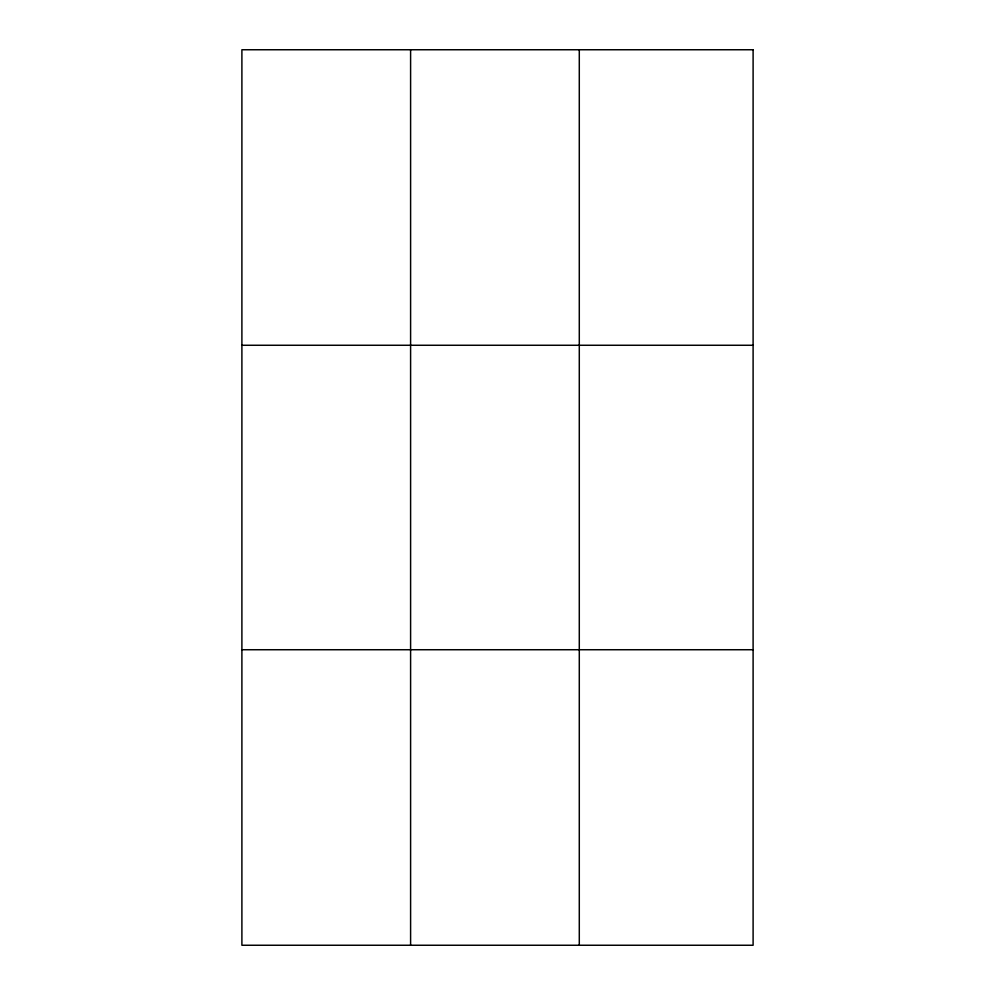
<?xml version="1.0" encoding="UTF-8"?>
<svg xmlns="http://www.w3.org/2000/svg" width="995" height="995" viewBox="0 0 995 995"><rect width="100%" height="100%" fill="white"/><g stroke="black" fill="none" stroke-linecap="round" stroke-linejoin="round"><path stroke-width="1.49" d="M410.599 49.75L410.599 945.25M579.289 49.75L579.289 945.25M241.897 345.265L753.103 345.265M241.897 649.735L753.103 649.735M753.103 49.75L753.103 945.25L241.897 945.25L241.897 49.75L753.103 49.75"/></g></svg>
